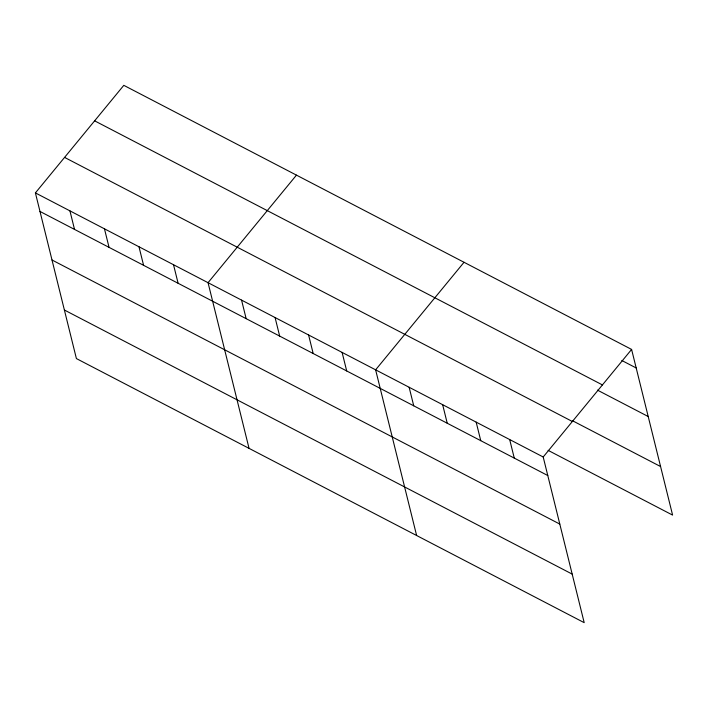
<?xml version="1.0" encoding="UTF-8"?>
<svg xmlns="http://www.w3.org/2000/svg" width="708" height="708" viewBox="0 0 708 708"><rect width="100%" height="100%" fill="white"/><g stroke="black" fill="none" stroke-linecap="round" stroke-linejoin="round"><path stroke-width="1.06" d="M35.4 192.903L543.195 456.987L584.197 622.659L76.402 358.575L35.4 192.903L123.803 85.341L631.598 349.425L672.6 515.097L548.116 450.359M296.457 175.133L208.046 282.687L249.048 448.359M464.032 262.279L375.621 369.833L416.623 535.505M543.195 456.987L631.598 349.425M621.828 360.496L636.191 367.965M94.633 120.838L602.428 384.922M597.455 390.126L648.201 416.525M572.489 420.729L660.582 466.545M64.578 157.406L572.365 421.49M39.984 211.444L547.78 475.528M52.003 259.995L559.798 524.079M64.384 310.016L572.179 574.1M509.68 439.553L514.265 458.094M476.165 422.127L480.75 440.668M442.65 404.693L447.235 423.234M409.136 387.267L413.729 405.808M342.106 352.407L346.699 370.948M308.591 334.981L313.184 353.522M275.076 317.547L279.669 336.088M241.561 300.121L246.154 318.662M173.522 264.73L178.106 283.271M138.989 246.773L143.582 265.314M104.457 228.817L109.05 247.358M69.933 210.86L74.517 229.401"/></g></svg>
